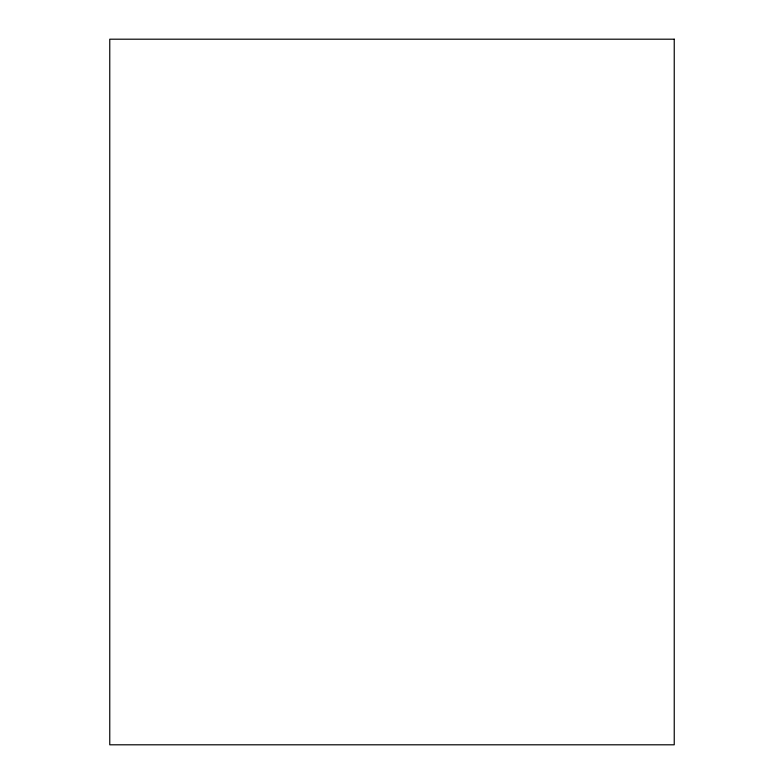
<?xml version="1.0" encoding="UTF-8"?>
<svg xmlns="http://www.w3.org/2000/svg" width="784" height="784" viewBox="0 0 784 784"><rect width="100%" height="100%" fill="white"/><g stroke="black" fill="none" stroke-linecap="round" stroke-linejoin="round"><path stroke-width="1.18" d="M674.24 39.2L109.76 39.2L109.76 744.8L674.24 744.8L674.24 39.2"/></g></svg>
